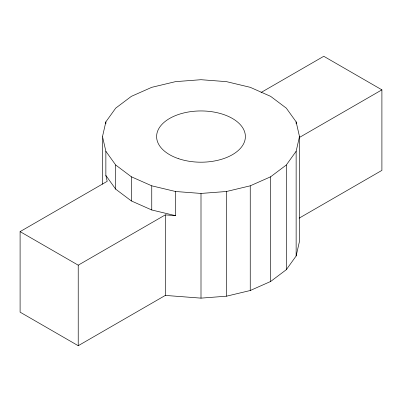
<?xml version="1.0" encoding="UTF-8"?>
<svg xmlns="http://www.w3.org/2000/svg" width="402" height="402" viewBox="0 0 402 402"><rect width="100%" height="100%" fill="white"/><g stroke="black" fill="none" stroke-linecap="round" stroke-linejoin="round"><path stroke-width="0.6" d="M102.505 136.569L105.862 121.851L115.701 108.138L131.353 96.359L151.755 87.324L175.508 81.646L201 79.707L226.492 81.646L250.245 87.324L270.647 96.359L286.299 108.138L296.138 121.851L299.495 136.569L299.495 241.27L296.138 255.984L286.299 269.702L270.647 281.475L250.245 290.515L226.492 296.194L201 298.133L165.322 295.42L78.224 345.71L20.1 312.153L20.1 231.617L107.203 181.327L105.862 175.448L105.862 151.288L102.505 136.569L102.505 184.216M296.138 255.984L296.138 151.288L299.495 136.569M105.862 151.288L115.701 165.006L131.353 176.779L151.755 185.819L175.508 191.498L201 193.437L226.492 191.498L250.245 185.819L270.647 176.779L286.299 165.006L296.138 151.288M261.019 92.525L323.776 56.29L381.9 89.847L381.9 170.383L299.123 218.17M20.1 231.617L78.224 265.174L165.322 214.884L175.508 215.658L175.508 191.498M299.123 137.635L381.9 89.847M105.862 175.448L115.701 189.166L131.353 200.94L151.755 209.98L175.508 215.658M296.138 121.851L296.138 123.71M286.299 165.006L286.299 269.702M270.647 176.779L270.647 281.475M250.245 185.819L250.245 290.515M226.492 191.498L226.492 296.194M201 193.437L201 298.133M165.322 214.884L165.322 295.42M151.755 185.819L151.755 209.98M131.353 176.779L131.353 200.94M115.701 165.006L115.701 189.166M105.862 121.851L105.862 123.736M78.224 265.174L78.224 345.71M178.805 158.765A44.386 25.627 0 0 0 245.386 136.569A44.386 25.627 0 0 0 178.805 114.379A44.386 25.627 0 0 0 178.805 158.765"/></g></svg>
